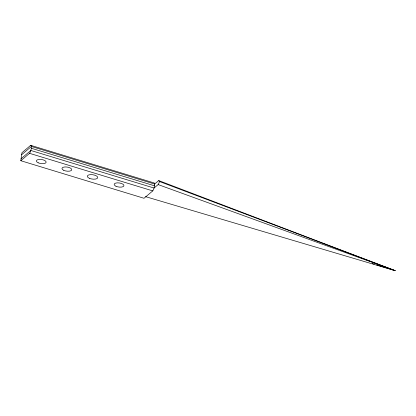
<?xml version="1.0" encoding="UTF-8"?>
<svg xmlns="http://www.w3.org/2000/svg" width="416" height="416" viewBox="0 0 416 416"><rect width="100%" height="100%" fill="white"/><g stroke="black" fill="none" stroke-linecap="round" stroke-linejoin="round"><path stroke-width="0.62" d="M20.8 160.716L29.541 153.332A4.727 1.492 -73 0 0 30.675 151.013L31.372 148.273L31.377 146.12A4.727 1.492 -73 0 0 30.696 145.324L21.954 152.708L20.8 160.716L144.014 198.276L152.755 190.892A4.727 1.492 -73 0 0 153.884 188.573L154.58 185.838L154.591 183.68A4.727 1.492 -73 0 0 153.91 182.889L30.696 145.324M21.086 158.714L30.846 150.472L154.06 188.032L158.142 184.584L159.635 181.568L158.72 180.586L154.638 184.033L31.424 146.468L21.663 154.71M145.548 196.643L395.2 270.676L158.72 180.586M31.372 148.273L154.58 185.838M29.541 153.332L152.755 190.892M372.273 263.494L374.135 264.077M376.61 264.852L395.2 270.676L159.635 181.568M158.142 184.584L395.2 270.676M38.189 162.791A4.94 2.059 8.2 0 0 46.103 162.427A4.94 2.059 8.2 0 0 39.478 159.396A4.94 2.059 8.2 0 0 38.189 162.791M63.794 170.342A4.94 2.059 8.2 0 0 71.703 169.978A4.94 2.059 8.2 0 0 65.083 166.941A4.94 2.059 8.2 0 0 63.794 170.342M89.248 178.246A5.273 2.194 8.2 0 0 97.687 177.856A5.273 2.194 8.2 0 0 90.626 174.621A5.273 2.194 8.2 0 0 89.248 178.246M115.991 186.254A4.94 2.059 8.2 0 0 123.9 185.89A4.94 2.059 8.2 0 0 117.281 182.853A4.94 2.059 8.2 0 0 115.991 186.254"/></g></svg>
